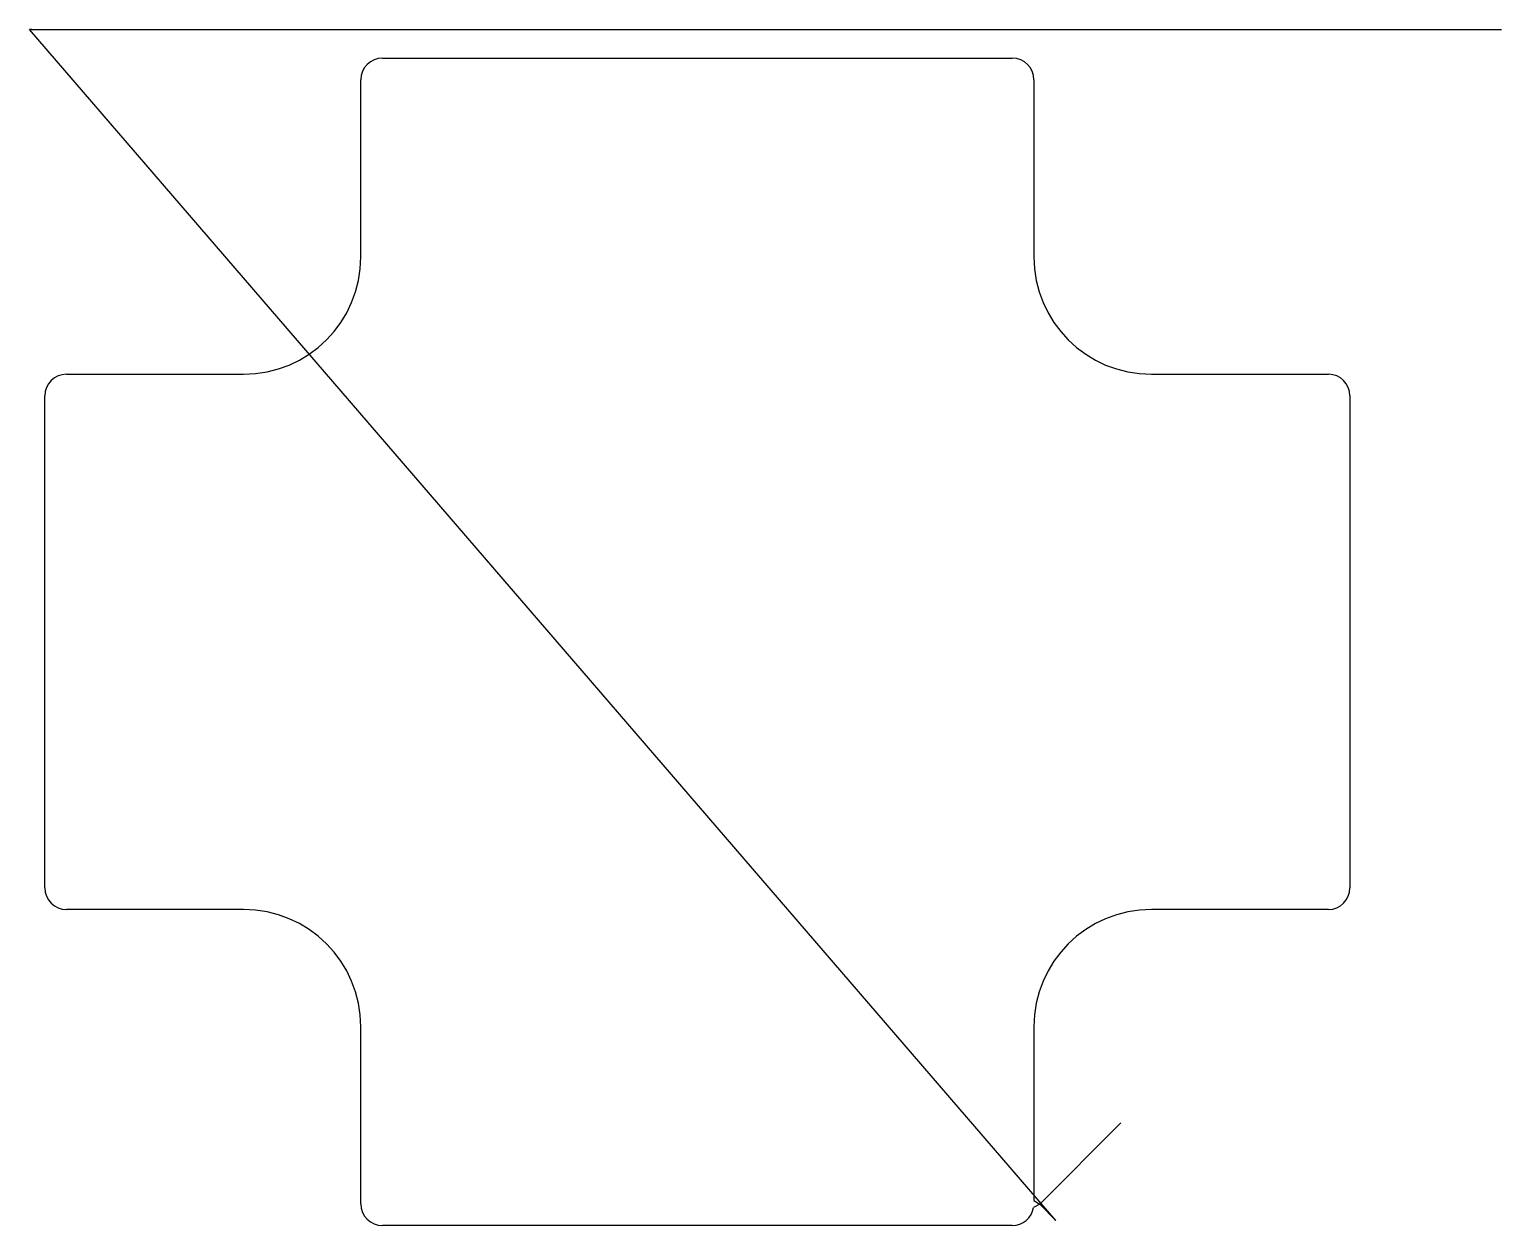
# Model space of a CAD drawing. Header units: metres. Extents: x 0 to 640, y 7 to 527.
import ezdxf

# ---------------------------------------------------------------- set-up
doc = ezdxf.new("R2010")
doc.units = ezdxf.units.M

msp = doc.modelspace()

# ---------------------------------------------------------------- linework, layer by layer
at = {"layer": 'TOOL_0'}
for p, q in [((446.603, 8.913), (0, 526.96)), ((0, 526.96), (1, 526.96)), ((1, 526.96), (0, 526.96)), ((0, 526.96), (1, 526.96)), ((1, 526.96), (639.456, 526.96)), ((639.456, 526.96), (640.456, 526.96)), ((153.594, 514.487), (427.594, 514.487)), ((144.194, 428.086), (144.194, 505.087)), ((436.994, 505.087), (436.994, 428.087)), ((16.094, 376.987), (93.094, 376.987)), ((488.094, 376.987), (565.094, 376.987)), ((6.694, 153.587), (6.694, 367.587)), ((574.494, 367.587), (574.494, 153.587)), ((93.094, 144.187), (16.094, 144.187)), ((565.094, 144.187), (488.094, 144.187)), ((144.194, 16.087), (144.194, 93.087)), ((436.994, 93.087), (436.994, 17.587)), ((474.887, 51.34), (439.532, 15.984)), ((439.532, 15.984), (436.874, 14.589)), ((436.994, 17.587), (439.532, 15.984)), ((439.532, 15.984), (446.603, 8.913)), ((427.594, 6.687), (153.594, 6.687))]:
    msp.add_line(p, q, dxfattribs=at)
for centre, radius, start, end in [((153.594, 505.087), 9.4, 90, 180), ((427.594, 505.087), 9.4, 0, 90), ((93.094, 428.087), 51.1, 270, 359.998879), ((488.094, 428.087), 51.1, 180, 270), ((16.094, 367.587), 9.4, 90, 180), ((565.094, 367.587), 9.4, 0, 90), ((16.094, 153.587), 9.4, 180, 270), ((565.094, 153.587), 9.4, 270, 0), ((93.094, 93.087), 51.1, 0, 90), ((488.094, 93.087), 51.1, 90, 180), ((153.594, 16.087), 9.4, 180, 270), ((427.594, 16.087), 9.4, 270, 350.830277)]:
    msp.add_arc(centre, radius, start, end, dxfattribs=at)

doc.saveas('drawing.dxf')
